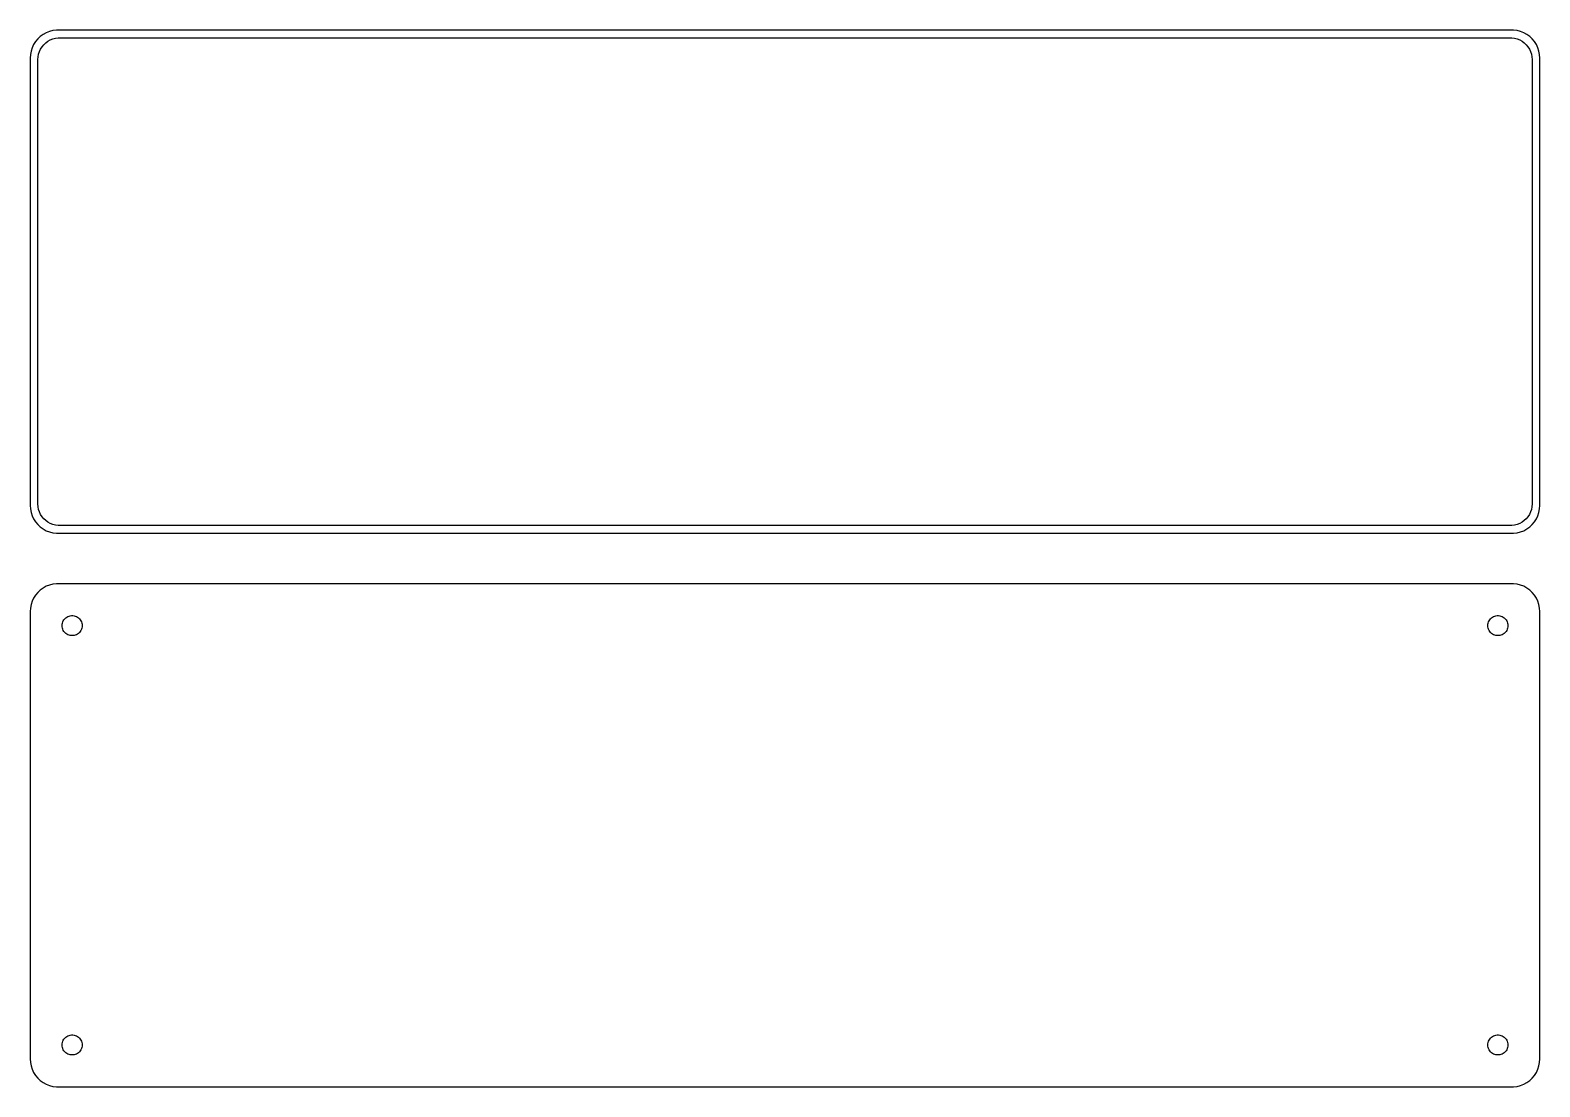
# Model space of a CAD drawing. Header units: metres. Extents: x -135 to 135, y 54 to 243.
import ezdxf

# ---------------------------------------------------------------- set-up
doc = ezdxf.new("R2010")
doc.units = ezdxf.units.M

msp = doc.modelspace()

# ---------------------------------------------------------------- linework, layer by layer
for p, q in [((-134.382, 240.409), (-134.649, 239.841)), ((-134.045, 240.939), (-134.382, 240.409)), ((-133.645, 241.423), (-134.045, 240.939)), ((-133.187, 241.853), (-133.645, 241.423)), ((-132.679, 242.222), (-133.187, 241.853)), ((-132.88, 240.024), (-132.571, 240.399)), ((-132.129, 242.524), (-132.679, 242.222)), ((-132.571, 240.399), (-132.216, 240.731)), ((-132.216, 240.731), (-131.823, 241.017)), ((-131.545, 242.755), (-132.129, 242.524)), ((-131.823, 241.017), (-131.398, 241.251)), ((-130.937, 242.911), (-131.545, 242.755)), ((-131.398, 241.251), (-130.946, 241.43)), ((-130.946, 241.43), (-130.475, 241.551)), ((-130.314, 242.99), (-130.937, 242.911)), ((-130.475, 241.551), (-129.993, 241.612)), ((130.314, 242.99), (-130.314, 242.99)), ((-129.993, 241.612), (129.993, 241.612)), ((129.993, 241.612), (130.475, 241.551)), ((130.937, 242.911), (130.314, 242.99)), ((130.475, 241.551), (130.946, 241.43)), ((131.545, 242.755), (130.937, 242.911)), ((130.946, 241.43), (131.398, 241.251)), ((131.398, 241.251), (131.823, 241.017)), ((132.129, 242.524), (131.545, 242.755)), ((131.823, 241.017), (132.216, 240.731)), ((132.679, 242.222), (132.129, 242.524)), ((132.216, 240.731), (132.571, 240.399)), ((132.571, 240.399), (132.88, 240.024)), ((133.187, 241.853), (132.679, 242.222)), ((133.645, 241.423), (133.187, 241.853)), ((134.045, 240.939), (133.645, 241.423)), ((134.382, 240.409), (134.045, 240.939)), ((134.649, 239.841), (134.382, 240.409)), ((-134.961, 238.627), (-135, 238)), ((-135, 238), (-135, 158)), ((-134.843, 239.243), (-134.961, 238.627)), ((-134.649, 239.841), (-134.843, 239.243)), ((-133.619, 237.75), (-133.589, 238.235)), ((-133.619, 158.25), (-133.619, 237.75)), ((-133.589, 238.235), (-133.498, 238.712)), ((-133.498, 238.712), (-133.348, 239.174)), ((-133.348, 239.174), (-133.141, 239.614)), ((-133.141, 239.614), (-132.88, 240.024)), ((132.88, 240.024), (133.141, 239.614)), ((133.141, 239.614), (133.348, 239.174)), ((133.348, 239.174), (133.498, 238.712)), ((133.498, 238.712), (133.589, 238.235)), ((133.589, 238.235), (133.619, 237.75)), ((133.619, 237.75), (133.619, 158.25)), ((134.843, 239.243), (134.649, 239.841)), ((134.961, 238.627), (134.843, 239.243)), ((135, 238), (134.961, 238.627)), ((135, 158), (135, 238)), ((-135, 158), (-134.961, 157.373)), ((-134.961, 157.373), (-134.843, 156.757)), ((-134.843, 156.757), (-134.649, 156.159)), ((-133.589, 157.765), (-133.619, 158.25)), ((-133.498, 157.288), (-133.589, 157.765)), ((-133.348, 156.826), (-133.498, 157.288)), ((-133.141, 156.386), (-133.348, 156.826)), ((133.348, 156.826), (133.141, 156.386)), ((133.498, 157.288), (133.348, 156.826)), ((133.589, 157.765), (133.498, 157.288)), ((133.619, 158.25), (133.589, 157.765)), ((134.649, 156.159), (134.843, 156.757)), ((134.843, 156.757), (134.961, 157.373)), ((134.961, 157.373), (135, 158)), ((-134.649, 156.159), (-134.382, 155.591)), ((-134.382, 155.591), (-134.045, 155.061)), ((-134.045, 155.061), (-133.645, 154.577)), ((-133.645, 154.577), (-133.187, 154.147)), ((-133.187, 154.147), (-132.679, 153.778)), ((-132.88, 155.976), (-133.141, 156.386)), ((-132.571, 155.601), (-132.88, 155.976)), ((-132.216, 155.269), (-132.571, 155.601)), ((-131.823, 154.983), (-132.216, 155.269)), ((-131.398, 154.749), (-131.823, 154.983)), ((-130.946, 154.57), (-131.398, 154.749)), ((-130.475, 154.449), (-130.946, 154.57)), ((-129.993, 154.388), (-130.475, 154.449)), ((129.993, 154.388), (-129.993, 154.388)), ((130.475, 154.449), (129.993, 154.388)), ((130.946, 154.57), (130.475, 154.449)), ((131.398, 154.749), (130.946, 154.57)), ((131.823, 154.983), (131.398, 154.749)), ((132.216, 155.269), (131.823, 154.983)), ((132.571, 155.601), (132.216, 155.269)), ((132.88, 155.976), (132.571, 155.601)), ((132.679, 153.778), (133.187, 154.147)), ((133.141, 156.386), (132.88, 155.976)), ((133.187, 154.147), (133.645, 154.577)), ((133.645, 154.577), (134.045, 155.061)), ((134.045, 155.061), (134.382, 155.591)), ((134.382, 155.591), (134.649, 156.159)), ((-132.679, 153.778), (-132.129, 153.476)), ((-132.129, 153.476), (-131.545, 153.245)), ((-131.545, 153.245), (-130.937, 153.089)), ((-130.937, 153.089), (-130.314, 153.01)), ((-130.314, 153.01), (130.314, 153.01)), ((130.314, 153.01), (130.937, 153.089)), ((130.937, 153.089), (131.545, 153.245)), ((131.545, 153.245), (132.129, 153.476)), ((132.129, 153.476), (132.679, 153.778)), ((-132.679, 143.222), (-133.187, 142.853)), ((-132.129, 143.524), (-132.679, 143.222)), ((-131.545, 143.755), (-132.129, 143.524)), ((-130.937, 143.911), (-131.545, 143.755)), ((-130.314, 143.99), (-130.937, 143.911)), ((130.314, 143.99), (-130.314, 143.99)), ((130.937, 143.911), (130.314, 143.99)), ((131.545, 143.755), (130.937, 143.911)), ((132.129, 143.524), (131.545, 143.755)), ((132.679, 143.222), (132.129, 143.524)), ((133.187, 142.853), (132.679, 143.222)), ((-134.649, 140.841), (-134.843, 140.243)), ((-134.382, 141.409), (-134.649, 140.841)), ((-134.045, 141.939), (-134.382, 141.409)), ((-133.645, 142.423), (-134.045, 141.939)), ((-133.187, 142.853), (-133.645, 142.423)), ((133.645, 142.423), (133.187, 142.853)), ((134.045, 141.939), (133.645, 142.423)), ((134.382, 141.409), (134.045, 141.939)), ((134.649, 140.841), (134.382, 141.409)), ((134.843, 140.243), (134.649, 140.841)), ((-134.961, 139.627), (-135, 139)), ((-135, 139), (-135, 59)), ((-134.843, 140.243), (-134.961, 139.627)), ((-128.956, 137.558), (-128.812, 137.732)), ((-128.812, 137.732), (-128.647, 137.887)), ((-128.647, 137.887), (-128.464, 138.02)), ((-128.464, 138.02), (-128.266, 138.129)), ((-128.266, 138.129), (-128.056, 138.212)), ((-128.056, 138.212), (-127.837, 138.268)), ((-127.837, 138.268), (-127.613, 138.296)), ((-127.613, 138.296), (-127.387, 138.296)), ((-127.387, 138.296), (-127.163, 138.268)), ((-127.163, 138.268), (-126.944, 138.212)), ((-126.944, 138.212), (-126.734, 138.129)), ((-126.734, 138.129), (-126.536, 138.02)), ((-126.536, 138.02), (-126.353, 137.887)), ((-126.353, 137.887), (-126.188, 137.732)), ((-126.188, 137.732), (-126.044, 137.558)), ((126.044, 137.558), (126.188, 137.732)), ((126.188, 137.732), (126.353, 137.887)), ((126.353, 137.887), (126.536, 138.02)), ((126.536, 138.02), (126.734, 138.129)), ((126.734, 138.129), (126.944, 138.212)), ((126.944, 138.212), (127.163, 138.268)), ((127.163, 138.268), (127.387, 138.296)), ((127.387, 138.296), (127.613, 138.296)), ((127.613, 138.296), (127.837, 138.268)), ((127.837, 138.268), (128.056, 138.212)), ((128.056, 138.212), (128.266, 138.129)), ((128.266, 138.129), (128.464, 138.02)), ((128.464, 138.02), (128.647, 137.887)), ((128.647, 137.887), (128.812, 137.732)), ((128.812, 137.732), (128.956, 137.558)), ((134.961, 139.627), (134.843, 140.243)), ((135, 139), (134.961, 139.627)), ((135, 59), (135, 139)), ((-129.3, 136.5), (-129.286, 136.726)), ((-129.286, 136.274), (-129.3, 136.5)), ((-129.286, 136.726), (-129.243, 136.948)), ((-129.243, 136.052), (-129.286, 136.274)), ((-129.243, 136.948), (-129.174, 137.163)), ((-129.174, 135.837), (-129.243, 136.052)), ((-129.174, 137.163), (-129.077, 137.367)), ((-129.077, 135.633), (-129.174, 135.837)), ((-129.077, 137.367), (-128.956, 137.558)), ((-128.956, 135.442), (-129.077, 135.633)), ((-128.812, 135.268), (-128.956, 135.442)), ((-128.647, 135.113), (-128.812, 135.268)), ((-128.464, 134.98), (-128.647, 135.113)), ((-126.353, 135.113), (-126.536, 134.98)), ((-126.188, 135.268), (-126.353, 135.113)), ((-126.044, 135.442), (-126.188, 135.268)), ((-126.044, 137.558), (-125.923, 137.367)), ((-125.923, 135.633), (-126.044, 135.442)), ((-125.923, 137.367), (-125.826, 137.163)), ((-125.826, 135.837), (-125.923, 135.633)), ((-125.826, 137.163), (-125.757, 136.948)), ((-125.757, 136.052), (-125.826, 135.837)), ((-125.757, 136.948), (-125.714, 136.726)), ((-125.714, 136.274), (-125.757, 136.052)), ((-125.714, 136.726), (-125.7, 136.5)), ((-125.7, 136.5), (-125.714, 136.274)), ((125.7, 136.5), (125.714, 136.726)), ((125.714, 136.274), (125.7, 136.5)), ((125.714, 136.726), (125.757, 136.948)), ((125.757, 136.052), (125.714, 136.274)), ((125.757, 136.948), (125.826, 137.163)), ((125.826, 135.837), (125.757, 136.052)), ((125.826, 137.163), (125.923, 137.367)), ((125.923, 135.633), (125.826, 135.837)), ((125.923, 137.367), (126.044, 137.558)), ((126.044, 135.442), (125.923, 135.633)), ((126.188, 135.268), (126.044, 135.442)), ((126.353, 135.113), (126.188, 135.268)), ((126.536, 134.98), (126.353, 135.113)), ((128.647, 135.113), (128.464, 134.98)), ((128.812, 135.268), (128.647, 135.113)), ((128.956, 135.442), (128.812, 135.268)), ((128.956, 137.558), (129.077, 137.367)), ((129.077, 135.633), (128.956, 135.442)), ((129.077, 137.367), (129.174, 137.163)), ((129.174, 135.837), (129.077, 135.633)), ((129.174, 137.163), (129.243, 136.948)), ((129.243, 136.052), (129.174, 135.837)), ((129.243, 136.948), (129.286, 136.726)), ((129.286, 136.274), (129.243, 136.052)), ((129.286, 136.726), (129.3, 136.5)), ((129.3, 136.5), (129.286, 136.274)), ((-128.266, 134.871), (-128.464, 134.98)), ((-128.056, 134.788), (-128.266, 134.871)), ((-127.837, 134.732), (-128.056, 134.788)), ((-127.613, 134.704), (-127.837, 134.732)), ((-127.387, 134.704), (-127.613, 134.704)), ((-127.163, 134.732), (-127.387, 134.704)), ((-126.944, 134.788), (-127.163, 134.732)), ((-126.734, 134.871), (-126.944, 134.788)), ((-126.536, 134.98), (-126.734, 134.871)), ((126.734, 134.871), (126.536, 134.98)), ((126.944, 134.788), (126.734, 134.871)), ((127.163, 134.732), (126.944, 134.788)), ((127.387, 134.704), (127.163, 134.732)), ((127.613, 134.704), (127.387, 134.704)), ((127.837, 134.732), (127.613, 134.704)), ((128.056, 134.788), (127.837, 134.732)), ((128.266, 134.871), (128.056, 134.788)), ((128.464, 134.98), (128.266, 134.871)), ((-129.243, 61.9476), (-129.174, 62.1626)), ((-129.174, 62.1626), (-129.077, 62.3672)), ((-129.077, 62.3672), (-128.956, 62.558)), ((-128.956, 62.558), (-128.812, 62.7322)), ((-128.812, 62.7322), (-128.647, 62.8869)), ((-128.647, 62.8869), (-128.464, 63.0198)), ((-128.464, 63.0198), (-128.266, 63.1287)), ((-128.266, 63.1287), (-128.056, 63.2119)), ((-128.056, 63.2119), (-127.837, 63.2681)), ((-127.837, 63.2681), (-127.613, 63.2964)), ((-127.613, 63.2964), (-127.387, 63.2964)), ((-127.387, 63.2964), (-127.163, 63.2681)), ((-127.163, 63.2681), (-126.944, 63.2119)), ((-126.944, 63.2119), (-126.734, 63.1287)), ((-126.734, 63.1287), (-126.536, 63.0198)), ((-126.536, 63.0198), (-126.353, 62.8869)), ((-126.353, 62.8869), (-126.188, 62.7322)), ((-126.188, 62.7322), (-126.044, 62.558)), ((-126.044, 62.558), (-125.923, 62.3672)), ((-125.923, 62.3672), (-125.826, 62.1626)), ((-125.826, 62.1626), (-125.757, 61.9476)), ((125.757, 61.9476), (125.826, 62.1626)), ((125.826, 62.1626), (125.923, 62.3672)), ((125.923, 62.3672), (126.044, 62.558)), ((126.044, 62.558), (126.188, 62.7322)), ((126.188, 62.7322), (126.353, 62.8869)), ((126.353, 62.8869), (126.536, 63.0198)), ((126.536, 63.0198), (126.734, 63.1287)), ((126.734, 63.1287), (126.944, 63.2119)), ((126.944, 63.2119), (127.163, 63.2681)), ((127.163, 63.2681), (127.387, 63.2964)), ((127.387, 63.2964), (127.613, 63.2964)), ((127.613, 63.2964), (127.837, 63.2681)), ((127.837, 63.2681), (128.056, 63.2119)), ((128.056, 63.2119), (128.266, 63.1287)), ((128.266, 63.1287), (128.464, 63.0198)), ((128.464, 63.0198), (128.647, 62.8869)), ((128.647, 62.8869), (128.812, 62.7322)), ((128.812, 62.7322), (128.956, 62.558)), ((128.956, 62.558), (129.077, 62.3672)), ((129.077, 62.3672), (129.174, 62.1626)), ((129.174, 62.1626), (129.243, 61.9476)), ((-129.3, 61.5), (-129.286, 61.7256)), ((-129.286, 61.2744), (-129.3, 61.5)), ((-129.286, 61.7256), (-129.243, 61.9476)), ((-129.243, 61.0524), (-129.286, 61.2744)), ((-129.174, 60.8374), (-129.243, 61.0524)), ((-129.077, 60.6328), (-129.174, 60.8374)), ((-128.956, 60.442), (-129.077, 60.6328)), ((-128.812, 60.2678), (-128.956, 60.442)), ((-128.647, 60.1131), (-128.812, 60.2678)), ((-128.464, 59.9802), (-128.647, 60.1131)), ((-128.266, 59.8713), (-128.464, 59.9802)), ((-128.056, 59.7881), (-128.266, 59.8713)), ((-127.837, 59.7319), (-128.056, 59.7881)), ((-127.613, 59.7036), (-127.837, 59.7319)), ((-127.387, 59.7036), (-127.613, 59.7036)), ((-127.163, 59.7319), (-127.387, 59.7036)), ((-126.944, 59.7881), (-127.163, 59.7319)), ((-126.734, 59.8713), (-126.944, 59.7881)), ((-126.536, 59.9802), (-126.734, 59.8713)), ((-126.353, 60.1131), (-126.536, 59.9802)), ((-126.188, 60.2678), (-126.353, 60.1131)), ((-126.044, 60.442), (-126.188, 60.2678)), ((-125.923, 60.6328), (-126.044, 60.442)), ((-125.826, 60.8374), (-125.923, 60.6328)), ((-125.757, 61.0524), (-125.826, 60.8374)), ((-125.757, 61.9476), (-125.714, 61.7256)), ((-125.714, 61.2744), (-125.757, 61.0524)), ((-125.714, 61.7256), (-125.7, 61.5)), ((-125.7, 61.5), (-125.714, 61.2744)), ((125.7, 61.5), (125.714, 61.7256)), ((125.714, 61.2744), (125.7, 61.5)), ((125.714, 61.7256), (125.757, 61.9476)), ((125.757, 61.0524), (125.714, 61.2744)), ((125.826, 60.8374), (125.757, 61.0524)), ((125.923, 60.6328), (125.826, 60.8374)), ((126.044, 60.442), (125.923, 60.6328)), ((126.188, 60.2678), (126.044, 60.442)), ((126.353, 60.1131), (126.188, 60.2678)), ((126.536, 59.9802), (126.353, 60.1131)), ((126.734, 59.8713), (126.536, 59.9802)), ((126.944, 59.7881), (126.734, 59.8713)), ((127.163, 59.7319), (126.944, 59.7881)), ((127.387, 59.7036), (127.163, 59.7319)), ((127.613, 59.7036), (127.387, 59.7036)), ((127.837, 59.7319), (127.613, 59.7036)), ((128.056, 59.7881), (127.837, 59.7319)), ((128.266, 59.8713), (128.056, 59.7881)), ((128.464, 59.9802), (128.266, 59.8713)), ((128.647, 60.1131), (128.464, 59.9802)), ((128.812, 60.2678), (128.647, 60.1131)), ((128.956, 60.442), (128.812, 60.2678)), ((129.077, 60.6328), (128.956, 60.442)), ((129.174, 60.8374), (129.077, 60.6328)), ((129.243, 61.0524), (129.174, 60.8374)), ((129.243, 61.9476), (129.286, 61.7256)), ((129.286, 61.2744), (129.243, 61.0524)), ((129.286, 61.7256), (129.3, 61.5)), ((129.3, 61.5), (129.286, 61.2744)), ((-135, 59), (-134.961, 58.3733)), ((-134.961, 58.3733), (-134.843, 57.7566)), ((-134.843, 57.7566), (-134.649, 57.1594)), ((-134.649, 57.1594), (-134.382, 56.5912)), ((134.382, 56.5912), (134.649, 57.1594)), ((134.649, 57.1594), (134.843, 57.7566)), ((134.843, 57.7566), (134.961, 58.3733)), ((134.961, 58.3733), (135, 59)), ((-134.382, 56.5912), (-134.045, 56.0611)), ((-134.045, 56.0611), (-133.645, 55.5773)), ((-133.645, 55.5773), (-133.187, 55.1474)), ((-133.187, 55.1474), (-132.679, 54.7784)), ((-132.679, 54.7784), (-132.129, 54.4759)), ((-132.129, 54.4759), (-131.545, 54.2447)), ((-131.545, 54.2447), (-130.937, 54.0886)), ((-130.937, 54.0886), (-130.314, 54.0099)), ((-130.314, 54.0099), (130.314, 54.0099)), ((130.314, 54.0099), (130.937, 54.0886)), ((130.937, 54.0886), (131.545, 54.2447)), ((131.545, 54.2447), (132.129, 54.4759)), ((132.129, 54.4759), (132.679, 54.7784)), ((132.679, 54.7784), (133.187, 55.1474)), ((133.187, 55.1474), (133.645, 55.5773)), ((133.645, 55.5773), (134.045, 56.0611)), ((134.045, 56.0611), (134.382, 56.5912))]:
    msp.add_line(p, q)

doc.saveas('drawing.dxf')
